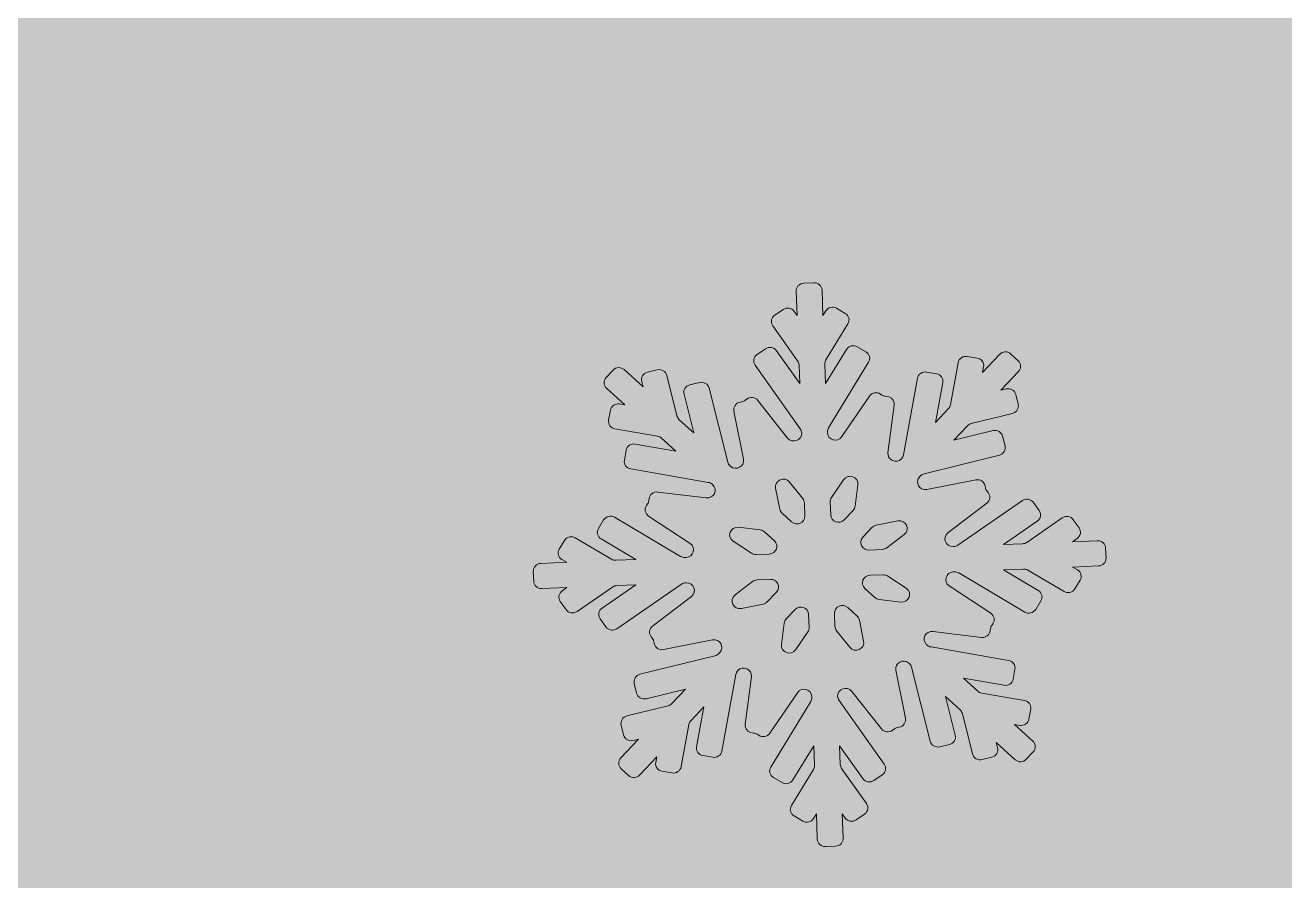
# Model space of a CAD drawing. Header units: millimetres. Extents: x 66 to 235, y -115 to -12.
# Drawn here: x 207.11 to 216.25, y -74.25 to -68.04 of the extents above; entities that cross this region are included whole.
import ezdxf

# ---------------------------------------------------------------- set-up
doc = ezdxf.new("R2010")
doc.units = ezdxf.units.MM
doc.header["$MEASUREMENT"] = 0
doc.layers.add('engraving', color=7, linetype='Continuous')
doc.layers.add('Layer 1', color=7, linetype='Continuous')

# ---------------------------------------------------------------- blocks, each defined once
blk = doc.blocks.new('block 2')
at = {"layer": 'engraving', "lineweight": 0}
for points, knots in [([(214.9483, -71.8335), (214.9471, -71.8029), (214.9207, -71.7792), (214.8893, -71.7804), (214.8893, -71.7804), (214.7077, -71.7878), (214.7077, -71.7878), (214.7077, -71.7878), (214.7414, -71.7646), (214.7414, -71.7646), (214.767, -71.747), (214.7734, -71.7126), (214.7557, -71.6877), (214.7557, -71.6877), (214.7136, -71.6283), (214.7136, -71.6283), (214.6957, -71.603), (214.6598, -71.5969), (214.6339, -71.6148), (214.6339, -71.6148), (214.3761, -71.7924), (214.3761, -71.7924), (214.3671, -71.7986), (214.3564, -71.8021), (214.3454, -71.8026), (214.3454, -71.8026), (214.2065, -71.8082), (214.2065, -71.8082), (214.2065, -71.8082), (214.4518, -71.6393), (214.4518, -71.6393), (214.4774, -71.6216), (214.4837, -71.5873), (214.466, -71.5623), (214.466, -71.5623), (214.4239, -71.503), (214.4239, -71.503), (214.406, -71.4778), (214.3701, -71.4717), (214.3442, -71.4895), (214.3442, -71.4895), (213.8749, -71.8127), (213.8749, -71.8127), (213.8659, -71.819), (213.8553, -71.8225), (213.8442, -71.823), (213.8442, -71.823), (213.8415, -71.8231), (213.8415, -71.8231), (213.7863, -71.8253), (213.7608, -71.7575), (213.8043, -71.7241), (213.8043, -71.7241), (214.0858, -71.5081), (214.0858, -71.5081), (214.1104, -71.4891), (214.115, -71.4546), (214.096, -71.4306), (214.096, -71.4306), (214.087, -71.4192), (214.087, -71.4192), (214.0817, -71.4124), (214.078, -71.4045), (214.0763, -71.3961), (214.0763, -71.3961), (214.0735, -71.3821), (214.0735, -71.3821), (214.0675, -71.3521), (214.0375, -71.3326), (214.0066, -71.3387), (214.0066, -71.3387), (213.6517, -71.4085), (213.6517, -71.4085), (213.5977, -71.4192), (213.5615, -71.3565), (213.5988, -71.3168), (213.5988, -71.3168), (213.6046, -71.3105), (213.6046, -71.3105), (213.6122, -71.3025), (213.6221, -71.2967), (213.6329, -71.2941), (213.6329, -71.2941), (214.1772, -71.1597), (214.1772, -71.1597), (214.2077, -71.1521), (214.2263, -71.122), (214.2189, -71.0924), (214.2189, -71.0924), (214.2012, -71.022), (214.2012, -71.022), (214.1937, -70.9923), (214.1627, -70.9742), (214.1321, -70.9817), (214.1321, -70.9817), (213.8471, -71.0521), (213.8471, -71.0521), (213.8471, -71.0521), (213.9455, -70.9472), (213.9455, -70.9472), (213.9531, -70.9392), (213.963, -70.9334), (213.9738, -70.9307), (213.9738, -70.9307), (214.2721, -70.8571), (214.2721, -70.8571), (214.3026, -70.8496), (214.3212, -70.8195), (214.3138, -70.7898), (214.3138, -70.7898), (214.2961, -70.7195), (214.2961, -70.7195), (214.2886, -70.6897), (214.2576, -70.6716), (214.227, -70.6792), (214.227, -70.6792), (214.188, -70.6888), (214.188, -70.6888), (214.188, -70.6888), (214.3162, -70.5522), (214.3162, -70.5522), (214.3373, -70.5297), (214.336, -70.495), (214.3132, -70.4743), (214.3132, -70.4743), (214.2593, -70.4253), (214.2593, -70.4253), (214.2362, -70.4042), (214.1997, -70.4058), (214.1783, -70.4287), (214.1783, -70.4287), (214.0558, -70.5591), (214.0558, -70.5591), (214.0558, -70.5591), (214.0629, -70.5202), (214.0629, -70.5202), (214.0684, -70.4901), (214.0479, -70.4615), (214.0171, -70.4562), (214.0171, -70.4562), (213.9449, -70.4437), (213.9449, -70.4437), (213.9138, -70.4383), (213.884, -70.4586), (213.8785, -70.489), (213.8785, -70.489), (213.8229, -70.7945), (213.8229, -70.7945), (213.821, -70.8049), (213.8161, -70.8146), (213.8088, -70.8224), (213.8088, -70.8224), (213.7149, -70.9224), (213.7149, -70.9224), (213.7149, -70.9224), (213.7674, -70.6336), (213.7674, -70.6336), (213.7729, -70.6035), (213.7524, -70.575), (213.7216, -70.5696), (213.7216, -70.5696), (213.6495, -70.5571), (213.6495, -70.5571), (213.6184, -70.5518), (213.5885, -70.5721), (213.583, -70.6024), (213.583, -70.6024), (213.482, -71.1577), (213.482, -71.1577), (213.4801, -71.1682), (213.4752, -71.1779), (213.4679, -71.1857), (213.4679, -71.1857), (213.4678, -71.1857), (213.4678, -71.1857), (213.4303, -71.2258), (213.3624, -71.1956), (213.3692, -71.1419), (213.3692, -71.1419), (213.4135, -70.796), (213.4135, -70.796), (213.4174, -70.7657), (213.3954, -70.7381), (213.3643, -70.7344), (213.3643, -70.7344), (213.3506, -70.7327), (213.3506, -70.7327), (213.3417, -70.7317), (213.3332, -70.7286), (213.3258, -70.7237), (213.3258, -70.7237), (213.3146, -70.7163), (213.3146, -70.7163), (213.2883, -70.699), (213.2525, -70.706), (213.2349, -70.7318), (213.2349, -70.7318), (213.035, -71.0256), (213.035, -71.0256), (213.0043, -71.0706), (212.9326, -71.0514), (212.9305, -70.9976), (212.9305, -70.9976), (212.9302, -70.9914), (212.9302, -70.9914), (212.9299, -70.9807), (212.9326, -70.9701), (212.9383, -70.9609), (212.9383, -70.9609), (213.2285, -70.4863), (213.2285, -70.4863), (213.2445, -70.4601), (213.236, -70.4264), (213.2093, -70.4107), (213.2093, -70.4107), (213.1465, -70.3735), (213.1465, -70.3735), (213.1194, -70.3575), (213.084, -70.3662), (213.0677, -70.3928), (213.0677, -70.3928), (212.9167, -70.6398), (212.9167, -70.6398), (212.9167, -70.6398), (212.9112, -70.498), (212.9112, -70.498), (212.9108, -70.4873), (212.9136, -70.4766), (212.9193, -70.4674), (212.9193, -70.4674), (213.0785, -70.207), (213.0785, -70.207), (213.0945, -70.1808), (213.086, -70.1471), (213.0594, -70.1314), (213.0594, -70.1314), (212.9965, -70.0942), (212.9965, -70.0942), (212.9694, -70.0782), (212.934, -70.0869), (212.9177, -70.1136), (212.9177, -70.1136), (212.8977, -70.1463), (212.8977, -70.1463), (212.8977, -70.1463), (212.8906, -69.9623), (212.8906, -69.9623), (212.8894, -69.9317), (212.863, -69.908), (212.8316, -69.9092), (212.8316, -69.9092), (212.7584, -69.9122), (212.7584, -69.9122), (212.7269, -69.9135), (212.7022, -69.9394), (212.7034, -69.9701), (212.7034, -69.9701), (212.7102, -70.1476), (212.7102, -70.1476), (212.7102, -70.1476), (212.6881, -70.1164), (212.6881, -70.1164), (212.6702, -70.0911), (212.6343, -70.085), (212.6083, -70.1029), (212.6083, -70.1029), (212.5481, -70.1444), (212.5481, -70.1444), (212.5226, -70.162), (212.5162, -70.1963), (212.5339, -70.2213), (212.5339, -70.2213), (212.714, -70.4755), (212.714, -70.4755), (212.7202, -70.4841), (212.7236, -70.4943), (212.724, -70.5048), (212.724, -70.5048), (212.7293, -70.6411), (212.7293, -70.6411), (212.7293, -70.6411), (212.56, -70.4021), (212.56, -70.4021), (212.542, -70.3767), (212.5062, -70.3706), (212.4802, -70.3885), (212.4802, -70.3885), (212.4199, -70.43), (212.4199, -70.43), (212.3943, -70.4476), (212.388, -70.4819), (212.4057, -70.5069), (212.4057, -70.5069), (212.7331, -70.9689), (212.7331, -70.9689), (212.7392, -70.9775), (212.7427, -70.9877), (212.7431, -70.9982), (212.7431, -70.9982), (212.7431, -70.9991), (212.7431, -70.9991), (212.7452, -71.0532), (212.6746, -71.0783), (212.6408, -71.0355), (212.6408, -71.0355), (212.4254, -70.7629), (212.4254, -70.7629), (212.4062, -70.7385), (212.37, -70.7342), (212.345, -70.7534), (212.345, -70.7534), (212.3343, -70.7616), (212.3343, -70.7616), (212.3272, -70.767), (212.319, -70.7708), (212.3101, -70.7725), (212.3101, -70.7725), (212.2968, -70.7752), (212.2968, -70.7752), (212.2659, -70.7812), (212.2457, -70.8104), (212.2517, -70.8405), (212.2517, -70.8405), (212.3212, -71.1885), (212.3212, -71.1885), (212.3318, -71.2413), (212.2665, -71.2767), (212.2262, -71.2401), (212.2262, -71.2401), (212.2227, -71.2369), (212.2227, -71.2369), (212.2147, -71.2296), (212.209, -71.2202), (212.2064, -71.2097), (212.2064, -71.2097), (212.0715, -70.6734), (212.0715, -70.6734), (212.0641, -70.6436), (212.0331, -70.6255), (212.0024, -70.6331), (212.0024, -70.6331), (211.9314, -70.6507), (211.9314, -70.6507), (211.9008, -70.6582), (211.8822, -70.6883), (211.8897, -70.7179), (211.8897, -70.7179), (211.9601, -70.9981), (211.9601, -70.9981), (211.9601, -70.9981), (211.8549, -70.9024), (211.8549, -70.9024), (211.8469, -70.8951), (211.8412, -70.8857), (211.8386, -70.8753), (211.8386, -70.8753), (211.7646, -70.581), (211.7646, -70.581), (211.7571, -70.5512), (211.7261, -70.5332), (211.6955, -70.5407), (211.6955, -70.5407), (211.6244, -70.5583), (211.6244, -70.5583), (211.5939, -70.5658), (211.5753, -70.5959), (211.5827, -70.6256), (211.5827, -70.6256), (211.5923, -70.6636), (211.5923, -70.6636), (211.5923, -70.6636), (211.4557, -70.5394), (211.4557, -70.5394), (211.4326, -70.5184), (211.3961, -70.5199), (211.3746, -70.5428), (211.3746, -70.5428), (211.3247, -70.5959), (211.3247, -70.5959), (211.3036, -70.6185), (211.3049, -70.6532), (211.3276, -70.6739), (211.3276, -70.6739), (211.4612, -70.7954), (211.4612, -70.7954), (211.4612, -70.7954), (211.4221, -70.7886), (211.4221, -70.7886), (211.391, -70.7832), (211.3612, -70.8036), (211.3557, -70.8339), (211.3557, -70.8339), (211.3426, -70.9053), (211.3426, -70.9053), (211.3372, -70.9354), (211.3576, -70.9639), (211.3885, -70.9693), (211.3885, -70.9693), (211.698, -71.0229), (211.698, -71.0229), (211.7088, -71.0247), (211.7188, -71.0296), (211.7268, -71.0369), (211.7268, -71.0369), (211.829, -71.1299), (211.829, -71.1299), (211.829, -71.1299), (211.5363, -71.0792), (211.5363, -71.0792), (211.5052, -71.0738), (211.4753, -71.0941), (211.4698, -71.1245), (211.4698, -71.1245), (211.4568, -71.1959), (211.4568, -71.1959), (211.4514, -71.226), (211.4718, -71.2545), (211.5027, -71.2599), (211.5027, -71.2599), (212.0658, -71.3573), (212.0658, -71.3573), (212.0766, -71.3592), (212.0866, -71.3641), (212.0946, -71.3714), (212.0946, -71.3714), (212.0973, -71.3738), (212.0973, -71.3738), (212.1375, -71.4104), (212.1057, -71.4761), (212.0508, -71.4695), (212.0508, -71.4695), (211.6999, -71.4271), (211.6999, -71.4271), (211.6685, -71.4233), (211.6398, -71.4451), (211.6359, -71.4757), (211.6359, -71.4757), (211.6342, -71.4896), (211.6342, -71.4896), (211.6331, -71.4982), (211.6299, -71.5064), (211.625, -71.5136), (211.625, -71.5136), (211.617, -71.5254), (211.617, -71.5254), (211.5997, -71.5508), (211.6065, -71.5849), (211.6323, -71.6019), (211.6323, -71.6019), (211.9341, -71.8005), (211.9341, -71.8005), (211.9796, -71.8304), (211.959, -71.8997), (211.904, -71.902), (211.904, -71.902), (211.8969, -71.9022), (211.8969, -71.9022), (211.8857, -71.9027), (211.8746, -71.8999), (211.8651, -71.8943), (211.8651, -71.8943), (211.3851, -71.6107), (211.3851, -71.6107), (211.358, -71.5947), (211.3226, -71.6034), (211.3063, -71.63), (211.3063, -71.63), (211.2683, -71.6921), (211.2683, -71.6921), (211.2524, -71.7183), (211.2609, -71.752), (211.2875, -71.7678), (211.2875, -71.7678), (211.5397, -71.9168), (211.5397, -71.9168), (211.5397, -71.9168), (211.3958, -71.9226), (211.3958, -71.9226), (211.3845, -71.9231), (211.3735, -71.9203), (211.3639, -71.9147), (211.3639, -71.9147), (211.1009, -71.7593), (211.1009, -71.7593), (211.0739, -71.7433), (211.0385, -71.752), (211.0222, -71.7786), (211.0222, -71.7786), (210.9842, -71.8407), (210.9842, -71.8407), (210.9682, -71.8669), (210.9767, -71.9006), (211.0033, -71.9164), (211.0033, -71.9164), (211.0386, -71.9372), (211.0386, -71.9372), (211.0386, -71.9372), (210.8511, -71.9448), (210.8511, -71.9448), (210.8196, -71.9461), (210.795, -71.972), (210.7961, -72.0027), (210.7961, -72.0027), (210.7989, -72.0751), (210.7989, -72.0751), (210.8001, -72.1057), (210.8265, -72.1295), (210.858, -72.1282), (210.858, -72.1282), (211.0396, -72.1208), (211.0396, -72.1208), (211.0396, -72.1208), (211.0058, -72.144), (211.0058, -72.144), (210.9802, -72.1617), (210.9739, -72.196), (210.9916, -72.221), (210.9916, -72.221), (211.0336, -72.2803), (211.0336, -72.2803), (211.0516, -72.3056), (211.0874, -72.3117), (211.1134, -72.2938), (211.1134, -72.2938), (211.3711, -72.1163), (211.3711, -72.1163), (211.3802, -72.11), (211.3908, -72.1065), (211.4019, -72.106), (211.4019, -72.106), (211.5407, -72.1004), (211.5407, -72.1004), (211.5407, -72.1004), (211.2955, -72.2693), (211.2955, -72.2693), (211.2699, -72.2869), (211.2635, -72.3212), (211.2812, -72.3462), (211.2812, -72.3462), (211.3232, -72.4055), (211.3232, -72.4055), (211.3412, -72.4309), (211.377, -72.437), (211.403, -72.4191), (211.403, -72.4191), (211.8723, -72.0959), (211.8723, -72.0959), (211.8814, -72.0896), (211.892, -72.0861), (211.903, -72.0857), (211.903, -72.0857), (211.9057, -72.0855), (211.9057, -72.0855), (211.9609, -72.0833), (211.9864, -72.1511), (211.9429, -72.1845), (211.9429, -72.1845), (211.6614, -72.4005), (211.6614, -72.4005), (211.6368, -72.4194), (211.6323, -72.454), (211.6513, -72.478), (211.6513, -72.478), (211.6603, -72.4894), (211.6603, -72.4894), (211.6656, -72.4962), (211.6693, -72.5041), (211.6709, -72.5124), (211.6709, -72.5124), (211.6737, -72.5264), (211.6737, -72.5264), (211.6797, -72.5565), (211.7097, -72.576), (211.7407, -72.5699), (211.7407, -72.5699), (212.0955, -72.5001), (212.0955, -72.5001), (212.1496, -72.4894), (212.1858, -72.5521), (212.1485, -72.5918), (212.1485, -72.5918), (212.1426, -72.5981), (212.1426, -72.5981), (212.135, -72.6061), (212.1252, -72.6119), (212.1143, -72.6146), (212.1143, -72.6146), (211.57, -72.749), (211.57, -72.749), (211.5396, -72.7565), (211.5209, -72.7866), (211.5284, -72.8163), (211.5284, -72.8163), (211.546, -72.8865), (211.546, -72.8865), (211.5535, -72.9163), (211.5845, -72.9344), (211.6152, -72.9269), (211.6152, -72.9269), (211.9001, -72.8565), (211.9001, -72.8565), (211.9001, -72.8565), (211.8017, -72.9614), (211.8017, -72.9614), (211.7941, -72.9695), (211.7842, -72.9752), (211.7734, -72.9779), (211.7734, -72.9779), (211.4751, -73.0515), (211.4751, -73.0515), (211.4446, -73.0591), (211.426, -73.0892), (211.4335, -73.1188), (211.4335, -73.1188), (211.4511, -73.1891), (211.4511, -73.1891), (211.4587, -73.219), (211.4896, -73.237), (211.5203, -73.2294), (211.5203, -73.2294), (211.5592, -73.2198), (211.5592, -73.2198), (211.5592, -73.2198), (211.431, -73.3564), (211.431, -73.3564), (211.4099, -73.3789), (211.4112, -73.4136), (211.434, -73.4343), (211.434, -73.4343), (211.4879, -73.4833), (211.4879, -73.4833), (211.511, -73.5044), (211.5475, -73.5028), (211.5689, -73.4799), (211.5689, -73.4799), (211.6914, -73.3494), (211.6914, -73.3494), (211.6914, -73.3494), (211.6843, -73.3884), (211.6843, -73.3884), (211.6789, -73.4185), (211.6993, -73.4471), (211.7302, -73.4524), (211.7302, -73.4524), (211.8023, -73.4649), (211.8023, -73.4649), (211.8334, -73.4703), (211.8632, -73.45), (211.8687, -73.4196), (211.8687, -73.4196), (211.9243, -73.1141), (211.9243, -73.1141), (211.9262, -73.1037), (211.9311, -73.094), (211.9384, -73.0862), (211.9384, -73.0862), (212.0323, -72.9862), (212.0323, -72.9862), (212.0323, -72.9862), (211.9798, -73.275), (211.9798, -73.275), (211.9743, -73.305), (211.9948, -73.3336), (212.0256, -73.3389), (212.0256, -73.3389), (212.0977, -73.3515), (212.0977, -73.3515), (212.1288, -73.3569), (212.1587, -73.3365), (212.1642, -73.3062), (212.1642, -73.3062), (212.2652, -72.7508), (212.2652, -72.7508), (212.2671, -72.7404), (212.272, -72.7307), (212.2794, -72.7229), (212.2794, -72.7229), (212.2794, -72.7229), (212.2794, -72.7229), (212.3169, -72.6829), (212.3848, -72.713), (212.378, -72.7667), (212.378, -72.7667), (212.3337, -73.1126), (212.3337, -73.1126), (212.3298, -73.1429), (212.3519, -73.1705), (212.3829, -73.1742), (212.3829, -73.1742), (212.3966, -73.1758), (212.3966, -73.1758), (212.4055, -73.1769), (212.414, -73.18), (212.4214, -73.1849), (212.4214, -73.1849), (212.4327, -73.1923), (212.4327, -73.1923), (212.4589, -73.2096), (212.4947, -73.2026), (212.5123, -73.1768), (212.5123, -73.1768), (212.7123, -72.883), (212.7123, -72.883), (212.7429, -72.838), (212.8147, -72.8572), (212.8168, -72.911), (212.8168, -72.911), (212.817, -72.9172), (212.817, -72.9172), (212.8174, -72.928), (212.8146, -72.9386), (212.809, -72.9478), (212.809, -72.9478), (212.5188, -73.4224), (212.5188, -73.4224), (212.5027, -73.4485), (212.5113, -73.4823), (212.5379, -73.498), (212.5379, -73.498), (212.6007, -73.5351), (212.6007, -73.5351), (212.6278, -73.5511), (212.6632, -73.5424), (212.6795, -73.5158), (212.6795, -73.5158), (212.8305, -73.2689), (212.8305, -73.2689), (212.8305, -73.2689), (212.836, -73.4106), (212.836, -73.4106), (212.8364, -73.4213), (212.8336, -73.432), (212.828, -73.4412), (212.828, -73.4412), (212.6687, -73.7017), (212.6687, -73.7017), (212.6527, -73.7278), (212.6613, -73.7616), (212.6879, -73.7773), (212.6879, -73.7773), (212.7507, -73.8144), (212.7507, -73.8144), (212.7778, -73.8304), (212.8132, -73.8217), (212.8295, -73.7951), (212.8295, -73.7951), (212.8495, -73.7623), (212.8495, -73.7623), (212.8495, -73.7623), (212.8566, -73.9463), (212.8566, -73.9463), (212.8578, -73.9769), (212.8842, -74.0006), (212.9156, -73.9994), (212.9156, -73.9994), (212.9888, -73.9964), (212.9888, -73.9964), (213.0203, -73.9951), (213.045, -73.9692), (213.0438, -73.9386), (213.0438, -73.9386), (213.037, -73.7609), (213.037, -73.7609), (213.037, -73.7609), (213.0591, -73.7922), (213.0591, -73.7922), (213.0771, -73.8175), (213.1129, -73.8236), (213.1389, -73.8057), (213.1389, -73.8057), (213.1991, -73.7643), (213.1991, -73.7643), (213.2247, -73.7467), (213.2311, -73.7124), (213.2133, -73.6873), (213.2133, -73.6873), (213.0331, -73.4331), (213.0331, -73.4331), (213.027, -73.4245), (213.0236, -73.4144), (213.0232, -73.4038), (213.0232, -73.4038), (213.0179, -73.2675), (213.0179, -73.2675), (213.0179, -73.2675), (213.1873, -73.5065), (213.1873, -73.5065), (213.2053, -73.5319), (213.2411, -73.538), (213.2671, -73.5201), (213.2671, -73.5201), (213.3273, -73.4786), (213.3273, -73.4786), (213.3529, -73.461), (213.3593, -73.4266), (213.3415, -73.4017), (213.3415, -73.4017), (213.0142, -72.9397), (213.0142, -72.9397), (213.0081, -72.9311), (213.0046, -72.9209), (213.0042, -72.9105), (213.0042, -72.9105), (213.0042, -72.9096), (213.0042, -72.9096), (213.0021, -72.8555), (213.0727, -72.8304), (213.1065, -72.8732), (213.1065, -72.8732), (213.3218, -73.1457), (213.3218, -73.1457), (213.3411, -73.1701), (213.3772, -73.1744), (213.4022, -73.1552), (213.4022, -73.1552), (213.413, -73.147), (213.413, -73.147), (213.42, -73.1416), (213.4283, -73.1379), (213.4371, -73.1361), (213.4371, -73.1361), (213.4505, -73.1335), (213.4505, -73.1335), (213.4814, -73.1274), (213.5015, -73.0982), (213.4955, -73.0682), (213.4955, -73.0682), (213.426, -72.7201), (213.426, -72.7201), (213.4155, -72.6672), (213.4808, -72.6319), (213.5211, -72.6685), (213.5211, -72.6685), (213.5245, -72.6717), (213.5245, -72.6717), (213.5326, -72.679), (213.5383, -72.6884), (213.5409, -72.6989), (213.5409, -72.6989), (213.6756, -73.2352), (213.6756, -73.2352), (213.6831, -73.265), (213.7141, -73.2831), (213.7448, -73.2755), (213.7448, -73.2755), (213.8159, -73.2579), (213.8159, -73.2579), (213.8463, -73.2504), (213.865, -73.2203), (213.8576, -73.1907), (213.8576, -73.1907), (213.7871, -72.9105), (213.7871, -72.9105), (213.7871, -72.9105), (213.8923, -73.0062), (213.8923, -73.0062), (213.9004, -73.0135), (213.9061, -73.023), (213.9087, -73.0334), (213.9087, -73.0334), (213.9827, -73.3276), (213.9827, -73.3276), (213.9902, -73.3575), (214.0211, -73.3755), (214.0518, -73.3679), (214.0518, -73.3679), (214.1229, -73.3504), (214.1229, -73.3504), (214.1534, -73.3428), (214.172, -73.3127), (214.1645, -73.2831), (214.1645, -73.2831), (214.155, -73.245), (214.155, -73.245), (214.155, -73.245), (214.2915, -73.3692), (214.2915, -73.3692), (214.3147, -73.3903), (214.3512, -73.3887), (214.3726, -73.3659), (214.3726, -73.3659), (214.4226, -73.3127), (214.4226, -73.3127), (214.4437, -73.2901), (214.4424, -73.2554), (214.4196, -73.2347), (214.4196, -73.2347), (214.286, -73.1132), (214.286, -73.1132), (214.286, -73.1132), (214.3251, -73.12), (214.3251, -73.12), (214.3562, -73.1254), (214.386, -73.105), (214.3916, -73.0747), (214.3916, -73.0747), (214.4046, -73.0033), (214.4046, -73.0033), (214.41, -72.9732), (214.3896, -72.9446), (214.3587, -72.9393), (214.3587, -72.9393), (214.0492, -72.8857), (214.0492, -72.8857), (214.0384, -72.8839), (214.0284, -72.879), (214.0204, -72.8718), (214.0204, -72.8718), (213.9182, -72.7788), (213.9182, -72.7788), (213.9182, -72.7788), (214.211, -72.8294), (214.211, -72.8294), (214.2421, -72.8348), (214.2719, -72.8145), (214.2774, -72.7841), (214.2774, -72.7841), (214.2904, -72.7127), (214.2904, -72.7127), (214.2959, -72.6826), (214.2754, -72.6541), (214.2445, -72.6487), (214.2445, -72.6487), (213.6814, -72.5513), (213.6814, -72.5513), (213.6706, -72.5494), (213.6606, -72.5445), (213.6526, -72.5372), (213.6526, -72.5372), (213.6499, -72.5348), (213.6499, -72.5348), (213.6097, -72.4982), (213.6415, -72.4325), (213.6964, -72.4391), (213.6964, -72.4391), (214.0473, -72.4815), (214.0473, -72.4815), (214.0787, -72.4852), (214.1074, -72.4635), (214.1113, -72.433), (214.1113, -72.433), (214.1131, -72.4189), (214.1131, -72.4189), (214.1142, -72.4104), (214.1173, -72.4022), (214.1222, -72.395), (214.1222, -72.395), (214.1302, -72.3832), (214.1302, -72.3832), (214.1475, -72.3578), (214.1407, -72.3237), (214.1149, -72.3067), (214.1149, -72.3067), (213.8132, -72.1081), (213.8132, -72.1081), (213.7677, -72.0782), (213.7882, -72.0089), (213.8433, -72.0067), (213.8433, -72.0067), (213.8503, -72.0064), (213.8503, -72.0064), (213.8615, -72.0059), (213.8726, -72.0087), (213.8821, -72.0143), (213.8821, -72.0143), (214.3621, -72.2979), (214.3621, -72.2979), (214.3892, -72.3139), (214.4246, -72.3052), (214.4409, -72.2786), (214.4409, -72.2786), (214.4789, -72.2165), (214.4789, -72.2165), (214.4949, -72.1904), (214.4864, -72.1566), (214.4597, -72.1409), (214.4597, -72.1409), (214.2075, -71.9918), (214.2075, -71.9918), (214.2075, -71.9918), (214.3515, -71.986), (214.3515, -71.986), (214.3627, -71.9855), (214.3737, -71.9883), (214.3833, -71.9939), (214.3833, -71.9939), (214.6463, -72.1493), (214.6463, -72.1493), (214.6734, -72.1653), (214.7088, -72.1566), (214.725, -72.1299), (214.725, -72.1299), (214.763, -72.0678), (214.763, -72.0678), (214.779, -72.0417), (214.7705, -72.0079), (214.7438, -71.9922), (214.7438, -71.9922), (214.7087, -71.9714), (214.7087, -71.9714), (214.7087, -71.9714), (214.8961, -71.9638), (214.8961, -71.9638), (214.9276, -71.9625), (214.9523, -71.9366), (214.9511, -71.906), (214.9511, -71.906), (214.9483, -71.8335), (214.9483, -71.8335)], [0, 0, 0, 0, 1, 1, 1, 2, 2, 2, 3, 3, 3, 4, 4, 4, 5, 5, 5, 6, 6, 6, 7, 7, 7, 8, 8, 8, 9, 9, 9, 10, 10, 10, 11, 11, 11, 12, 12, 12, 13, 13, 13, 14, 14, 14, 15, 15, 15, 16, 16, 16, 17, 17, 17, 18, 18, 18, 19, 19, 19, 20, 20, 20, 21, 21, 21, 22, 22, 22, 23, 23, 23, 24, 24, 24, 25, 25, 25, 26, 26, 26, 27, 27, 27, 28, 28, 28, 29, 29, 29, 30, 30, 30, 31, 31, 31, 32, 32, 32, 33, 33, 33, 34, 34, 34, 35, 35, 35, 36, 36, 36, 37, 37, 37, 38, 38, 38, 39, 39, 39, 40, 40, 40, 41, 41, 41, 42, 42, 42, 43, 43, 43, 44, 44, 44, 45, 45, 45, 46, 46, 46, 47, 47, 47, 48, 48, 48, 49, 49, 49, 50, 50, 50, 51, 51, 51, 52, 52, 52, 53, 53, 53, 54, 54, 54, 55, 55, 55, 56, 56, 56, 57, 57, 57, 58, 58, 58, 59, 59, 59, 60, 60, 60, 61, 61, 61, 62, 62, 62, 63, 63, 63, 64, 64, 64, 65, 65, 65, 66, 66, 66, 67, 67, 67, 68, 68, 68, 69, 69, 69, 70, 70, 70, 71, 71, 71, 72, 72, 72, 73, 73, 73, 74, 74, 74, 75, 75, 75, 76, 76, 76, 77, 77, 77, 78, 78, 78, 79, 79, 79, 80, 80, 80, 81, 81, 81, 82, 82, 82, 83, 83, 83, 84, 84, 84, 85, 85, 85, 86, 86, 86, 87, 87, 87, 88, 88, 88, 89, 89, 89, 90, 90, 90, 91, 91, 91, 92, 92, 92, 93, 93, 93, 94, 94, 94, 95, 95, 95, 96, 96, 96, 97, 97, 97, 98, 98, 98, 99, 99, 99, 100, 100, 100, 101, 101, 101, 102, 102, 102, 103, 103, 103, 104, 104, 104, 105, 105, 105, 106, 106, 106, 107, 107, 107, 108, 108, 108, 109, 109, 109, 110, 110, 110, 111, 111, 111, 112, 112, 112, 113, 113, 113, 114, 114, 114, 115, 115, 115, 116, 116, 116, 117, 117, 117, 118, 118, 118, 119, 119, 119, 120, 120, 120, 121, 121, 121, 122, 122, 122, 123, 123, 123, 124, 124, 124, 125, 125, 125, 126, 126, 126, 127, 127, 127, 128, 128, 128, 129, 129, 129, 130, 130, 130, 131, 131, 131, 132, 132, 132, 133, 133, 133, 134, 134, 134, 135, 135, 135, 136, 136, 136, 137, 137, 137, 138, 138, 138, 139, 139, 139, 140, 140, 140, 141, 141, 141, 142, 142, 142, 143, 143, 143, 144, 144, 144, 145, 145, 145, 146, 146, 146, 147, 147, 147, 148, 148, 148, 149, 149, 149, 150, 150, 150, 151, 151, 151, 152, 152, 152, 153, 153, 153, 154, 154, 154, 155, 155, 155, 156, 156, 156, 157, 157, 157, 158, 158, 158, 159, 159, 159, 160, 160, 160, 161, 161, 161, 162, 162, 162, 163, 163, 163, 164, 164, 164, 165, 165, 165, 166, 166, 166, 167, 167, 167, 168, 168, 168, 169, 169, 169, 170, 170, 170, 171, 171, 171, 172, 172, 172, 173, 173, 173, 174, 174, 174, 175, 175, 175, 176, 176, 176, 177, 177, 177, 178, 178, 178, 179, 179, 179, 180, 180, 180, 181, 181, 181, 182, 182, 182, 183, 183, 183, 184, 184, 184, 185, 185, 185, 186, 186, 186, 187, 187, 187, 188, 188, 188, 189, 189, 189, 190, 190, 190, 191, 191, 191, 192, 192, 192, 193, 193, 193, 194, 194, 194, 195, 195, 195, 196, 196, 196, 197, 197, 197, 198, 198, 198, 199, 199, 199, 200, 200, 200, 201, 201, 201, 202, 202, 202, 203, 203, 203, 204, 204, 204, 205, 205, 205, 206, 206, 206, 207, 207, 207, 208, 208, 208, 209, 209, 209, 210, 210, 210, 211, 211, 211, 212, 212, 212, 213, 213, 213, 214, 214, 214, 215, 215, 215, 216, 216, 216, 217, 217, 217, 218, 218, 218, 219, 219, 219, 220, 220, 220, 221, 221, 221, 222, 222, 222, 223, 223, 223, 224, 224, 224, 225, 225, 225, 226, 226, 226, 227, 227, 227, 228, 228, 228, 229, 229, 229, 230, 230, 230, 231, 231, 231, 232, 232, 232, 233, 233, 233, 234, 234, 234, 235, 235, 235, 236, 236, 236, 237, 237, 237, 238, 238, 238, 239, 239, 239, 240, 240, 240, 241, 241, 241, 242, 242, 242, 243, 243, 243, 244, 244, 244, 245, 245, 245, 246, 246, 246, 247, 247, 247, 248, 248, 248, 249, 249, 249, 250, 250, 250, 251, 251, 251, 252, 252, 252, 253, 253, 253, 254, 254, 254, 255, 255, 255, 256, 256, 256, 257, 257, 257, 258, 258, 258, 259, 259, 259, 260, 260, 260, 261, 261, 261, 262, 262, 262, 263, 263, 263, 264, 264, 264, 265, 265, 265, 266, 266, 266, 267, 267, 267, 268, 268, 268, 269, 269, 269, 270, 270, 270, 271, 271, 271, 272, 272, 272, 273, 273, 273, 274, 274, 274, 275, 275, 275, 276, 276, 276, 277, 277, 277, 278, 278, 278, 279, 279, 279, 280, 280, 280, 281, 281, 281, 282, 282, 282, 283, 283, 283, 284, 284, 284, 285, 285, 285, 286, 286, 286, 287, 287, 287, 288, 288, 288, 289, 289, 289, 290, 290, 290, 291, 291, 291, 292, 292, 292, 293, 293, 293, 294, 294, 294, 295, 295, 295, 296, 296, 296, 297, 297, 297, 298, 298, 298, 299, 299, 299, 300, 300, 300, 301, 301, 301, 302, 302, 302, 303, 303, 303, 304, 304, 304, 305, 305, 305, 306, 306, 306, 307, 307, 307, 308, 308, 308, 309, 309, 309, 310, 310, 310, 311, 311, 311, 312, 312, 312, 313, 313, 313, 314, 314, 314, 315, 315, 315, 316, 316, 316, 317, 317, 317, 318, 318, 318, 319, 319, 319, 320, 320, 320, 321, 321, 321, 322, 322, 322, 323, 323, 323, 324, 324, 324, 325, 325, 325, 326, 326, 326, 327, 327, 327, 328, 328, 328, 329, 329, 329, 330, 330, 330, 331, 331, 331, 332, 332, 332, 333, 333, 333, 334, 334, 334, 335, 335, 335, 336, 336, 336, 336]), ([(212.6556, -71.3547), (212.6556, -71.3547), (212.7509, -71.4753), (212.7509, -71.4753), (212.7581, -71.4843), (212.7622, -71.4954), (212.7626, -71.5069), (212.7626, -71.5069), (212.7662, -71.6008), (212.7662, -71.6008), (212.7682, -71.6503), (212.7073, -71.6776), (212.6702, -71.6438), (212.6702, -71.6438), (212.6017, -71.5815), (212.6017, -71.5815), (212.5929, -71.5736), (212.587, -71.5632), (212.5847, -71.5518), (212.5847, -71.5518), (212.5544, -71.3996), (212.5544, -71.3996), (212.5429, -71.3421), (212.6191, -71.3084), (212.6556, -71.3547)], [0, 0, 0, 0, 1, 1, 1, 2, 2, 2, 3, 3, 3, 4, 4, 4, 5, 5, 5, 6, 6, 6, 7, 7, 7, 8, 8, 8, 8]), ([(212.9535, -71.5936), (212.9535, -71.5936), (212.9498, -71.4998), (212.9498, -71.4998), (212.9494, -71.4882), (212.9527, -71.4767), (212.9593, -71.4669), (212.9593, -71.4669), (213.0466, -71.3387), (213.0466, -71.3387), (213.0799, -71.2897), (213.1581, -71.3174), (213.1507, -71.3756), (213.1507, -71.3756), (213.131, -71.5295), (213.131, -71.5295), (213.1295, -71.541), (213.1244, -71.5518), (213.1164, -71.5603), (213.1164, -71.5603), (213.0524, -71.6285), (213.0524, -71.6285), (213.018, -71.6652), (212.9554, -71.6431), (212.9535, -71.5936)], [0, 0, 0, 0, 1, 1, 1, 2, 2, 2, 3, 3, 3, 4, 4, 4, 5, 5, 5, 6, 6, 6, 7, 7, 7, 8, 8, 8, 8]), ([(213.1874, -71.7552), (213.1874, -71.7552), (213.2533, -71.6849), (213.2533, -71.6849), (213.2615, -71.6762), (213.2724, -71.6702), (213.2843, -71.6678), (213.2843, -71.6678), (213.4411, -71.637), (213.4411, -71.637), (213.5, -71.6254), (213.5345, -71.6986), (213.4872, -71.7349), (213.4872, -71.7349), (213.3607, -71.832), (213.3607, -71.832), (213.3512, -71.8393), (213.3396, -71.8435), (213.3275, -71.844), (213.3275, -71.844), (213.2314, -71.8479), (213.2314, -71.8479), (213.1809, -71.85), (213.1531, -71.7917), (213.1874, -71.7552)], [0, 0, 0, 0, 1, 1, 1, 2, 2, 2, 3, 3, 3, 4, 4, 4, 5, 5, 5, 6, 6, 6, 7, 7, 7, 8, 8, 8, 8]), ([(212.3791, -71.8718), (212.3791, -71.8718), (212.2456, -71.7839), (212.2456, -71.7839), (212.196, -71.7513), (212.2256, -71.6756), (212.2851, -71.6828), (212.2851, -71.6828), (212.4421, -71.7018), (212.4421, -71.7018), (212.454, -71.7032), (212.4651, -71.7083), (212.4739, -71.7162), (212.4739, -71.7162), (212.5454, -71.7812), (212.5454, -71.7812), (212.5823, -71.8148), (212.5589, -71.8753), (212.5083, -71.8773), (212.5083, -71.8773), (212.4133, -71.8812), (212.4133, -71.8812), (212.4012, -71.8817), (212.3892, -71.8784), (212.3791, -71.8718)], [0, 0, 0, 0, 1, 1, 1, 2, 2, 2, 3, 3, 3, 4, 4, 4, 5, 5, 5, 6, 6, 6, 7, 7, 7, 8, 8, 8, 8]), ([(212.5598, -72.1534), (212.5598, -72.1534), (212.4939, -72.2237), (212.4939, -72.2237), (212.4857, -72.2324), (212.4748, -72.2384), (212.4629, -72.2408), (212.4629, -72.2408), (212.3061, -72.2716), (212.3061, -72.2716), (212.2473, -72.2832), (212.2128, -72.21), (212.26, -72.1737), (212.26, -72.1737), (212.3866, -72.0766), (212.3866, -72.0766), (212.3961, -72.0693), (212.4077, -72.0651), (212.4197, -72.0646), (212.4197, -72.0646), (212.5158, -72.0607), (212.5158, -72.0607), (212.5664, -72.0586), (212.5941, -72.1169), (212.5598, -72.1534)], [0, 0, 0, 0, 1, 1, 1, 2, 2, 2, 3, 3, 3, 4, 4, 4, 5, 5, 5, 6, 6, 6, 7, 7, 7, 8, 8, 8, 8]), ([(213.368, -72.0368), (213.368, -72.0368), (213.5016, -72.1247), (213.5016, -72.1247), (213.5512, -72.1573), (213.5216, -72.233), (213.4621, -72.2258), (213.4621, -72.2258), (213.3051, -72.2068), (213.3051, -72.2068), (213.2932, -72.2054), (213.2821, -72.2003), (213.2734, -72.1924), (213.2734, -72.1924), (213.2019, -72.1274), (213.2019, -72.1274), (213.165, -72.0938), (213.1883, -72.0333), (213.2389, -72.0313), (213.2389, -72.0313), (213.3339, -72.0274), (213.3339, -72.0274), (213.346, -72.0269), (213.358, -72.0302), (213.368, -72.0368)], [0, 0, 0, 0, 1, 1, 1, 2, 2, 2, 3, 3, 3, 4, 4, 4, 5, 5, 5, 6, 6, 6, 7, 7, 7, 8, 8, 8, 8]), ([(212.7938, -72.315), (212.7938, -72.315), (212.7974, -72.4089), (212.7974, -72.4089), (212.7978, -72.4205), (212.7945, -72.432), (212.7879, -72.4417), (212.7879, -72.4417), (212.7007, -72.57), (212.7007, -72.57), (212.6673, -72.619), (212.5891, -72.5912), (212.5965, -72.533), (212.5965, -72.533), (212.6163, -72.3791), (212.6163, -72.3791), (212.6177, -72.3676), (212.6228, -72.3568), (212.6308, -72.3483), (212.6308, -72.3483), (212.6948, -72.2802), (212.6948, -72.2802), (212.7292, -72.2435), (212.7919, -72.2655), (212.7938, -72.315)], [0, 0, 0, 0, 1, 1, 1, 2, 2, 2, 3, 3, 3, 4, 4, 4, 5, 5, 5, 6, 6, 6, 7, 7, 7, 8, 8, 8, 8]), ([(213.0916, -72.5539), (213.0916, -72.5539), (212.9963, -72.4333), (212.9963, -72.4333), (212.9891, -72.4242), (212.985, -72.4132), (212.9846, -72.4017), (212.9846, -72.4017), (212.981, -72.3078), (212.981, -72.3078), (212.9791, -72.2583), (213.0399, -72.231), (213.077, -72.2648), (213.077, -72.2648), (213.1456, -72.3271), (213.1456, -72.3271), (213.1543, -72.335), (213.1602, -72.3454), (213.1625, -72.3569), (213.1625, -72.3569), (213.1928, -72.509), (213.1928, -72.509), (213.2043, -72.5665), (213.1282, -72.6002), (213.0916, -72.5539)], [0, 0, 0, 0, 1, 1, 1, 2, 2, 2, 3, 3, 3, 4, 4, 4, 5, 5, 5, 6, 6, 6, 7, 7, 7, 8, 8, 8, 8])]:
    blk.add_open_spline(points, degree=3, knots=knots, dxfattribs=at)

msp = doc.modelspace()

# ---------------------------------------------------------------- hatches: boundary and pattern name
at = {"layer": 'Layer 1'}
h = msp.add_hatch(color=2, dxfattribs=at)
h.dxf.hatch_style = 2
edge = h.paths.add_edge_path()
edge.add_spline(control_points=[(189.578, -89.8355), (189.578, -89.8355), (189.578, -79.3132), (189.578, -79.3132), (189.578, -79.3132), (229.4158, -79.3132), (229.4158, -79.3132), (229.4158, -79.3132), (229.4158, -57.9043), (229.4158, -57.9043), (229.4158, -57.9043), (189.578, -57.9043), (189.578, -57.9043), (189.578, -57.9043), (189.578, -47.4431), (189.578, -47.4431), (189.578, -47.4431), (233.4302, -47.4431), (233.4302, -47.4431), (233.4302, -47.4431), (233.4302, -26.095), (233.4302, -26.095), (233.4302, -26.095), (205.5767, -26.095), (205.5767, -26.095), (204.8144, -24.629), (203.335, -23.5904), (201.6075, -23.4587), (203.1125, -22.3436), (204.0922, -20.56), (204.0922, -18.5432), (204.0922, -15.1628), (201.3519, -12.4224), (197.9715, -12.4224), (194.5912, -12.4224), (191.8508, -15.1628), (191.8508, -18.5432), (191.8508, -20.56), (192.8307, -22.3436), (194.3356, -23.4587), (192.608, -23.5904), (191.1286, -24.629), (190.3663, -26.095), (190.3663, -26.095), (161.418, -26.095), (161.418, -26.095), (161.418, -26.095), (161.418, -111.2443), (161.418, -111.2443), (161.418, -111.2443), (234.5249, -111.2443), (234.5249, -111.2443), (234.5249, -111.2443), (234.5249, -89.8355), (234.5249, -89.8355), (234.5249, -89.8355), (189.578, -89.8355), (189.578, -89.8355)], knot_values=[0, 0, 0, 0, 1, 1, 1, 2, 2, 2, 3, 3, 3, 4, 4, 4, 5, 5, 5, 6, 6, 6, 7, 7, 7, 8, 8, 8, 9, 9, 9, 10, 10, 10, 11, 11, 11, 12, 12, 12, 13, 13, 13, 14, 14, 14, 15, 15, 15, 16, 16, 16, 17, 17, 17, 18, 18, 18, 19, 19, 19, 19], degree=3, periodic=1)
edge = h.paths.add_edge_path()
edge.add_spline(control_points=[(194.1642, -18.5432), (194.1642, -16.4438), (195.8722, -14.7358), (197.9715, -14.7358), (200.071, -14.7358), (201.779, -16.4438), (201.779, -18.5432), (201.779, -20.6426), (200.071, -22.3506), (197.9715, -22.3506), (195.8722, -22.3506), (194.1642, -20.6426), (194.1642, -18.5432)], knot_values=[0, 0, 0, 0, 1, 1, 1, 2, 2, 2, 3, 3, 3, 4, 4, 4, 4], degree=3, periodic=1)

# ---------------------------------------------------------------- linework, layer by layer
at = {"layer": 'Layer 1', "lineweight": 0}
msp.add_open_spline([(189.578, -89.8355), (189.578, -89.8355), (189.578, -79.3132), (189.578, -79.3132), (189.578, -79.3132), (229.4158, -79.3132), (229.4158, -79.3132), (229.4158, -79.3132), (229.4158, -57.9043), (229.4158, -57.9043), (229.4158, -57.9043), (189.578, -57.9043), (189.578, -57.9043), (189.578, -57.9043), (189.578, -47.4431), (189.578, -47.4431), (189.578, -47.4431), (233.4302, -47.4431), (233.4302, -47.4431), (233.4302, -47.4431), (233.4302, -26.095), (233.4302, -26.095), (233.4302, -26.095), (205.5767, -26.095), (205.5767, -26.095), (204.8144, -24.629), (203.335, -23.5904), (201.6075, -23.4587), (203.1125, -22.3436), (204.0922, -20.56), (204.0922, -18.5432), (204.0922, -15.1628), (201.3519, -12.4224), (197.9715, -12.4224), (194.5912, -12.4224), (191.8508, -15.1628), (191.8508, -18.5432), (191.8508, -20.56), (192.8307, -22.3436), (194.3356, -23.4587), (192.608, -23.5904), (191.1286, -24.629), (190.3663, -26.095), (190.3663, -26.095), (161.418, -26.095), (161.418, -26.095), (161.418, -26.095), (161.418, -111.2443), (161.418, -111.2443), (161.418, -111.2443), (234.5249, -111.2443), (234.5249, -111.2443), (234.5249, -111.2443), (234.5249, -89.8355), (234.5249, -89.8355), (234.5249, -89.8355), (189.578, -89.8355), (189.578, -89.8355)], degree=3, knots=[0, 0, 0, 0, 1, 1, 1, 2, 2, 2, 3, 3, 3, 4, 4, 4, 5, 5, 5, 6, 6, 6, 7, 7, 7, 8, 8, 8, 9, 9, 9, 10, 10, 10, 11, 11, 11, 12, 12, 12, 13, 13, 13, 14, 14, 14, 15, 15, 15, 16, 16, 16, 17, 17, 17, 18, 18, 18, 19, 19, 19, 19], dxfattribs=at)

# ---------------------------------------------------------------- block references
at = {"layer": 'engraving'}
msp.add_blockref('block 2', (0, 0), dxfattribs=at)

doc.saveas('drawing.dxf')
